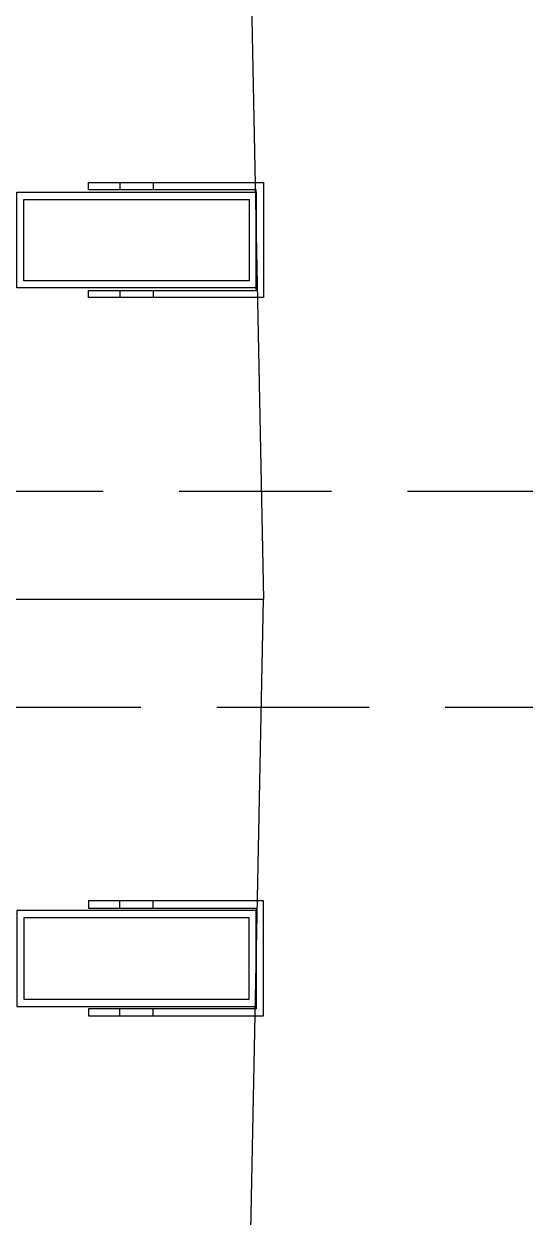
# Model space of a CAD drawing. Header units: centimetres. Extents: x 26569 to 160723, y -3143 to 14565.
# Drawn here: x 45823.74 to 45834.21, y 437.5 to 462.41 of the extents above; entities that cross this region are included whole.
import ezdxf

# ---------------------------------------------------------------- set-up
doc = ezdxf.new("R2010")
doc.units = ezdxf.units.CM
doc.header["$LTSCALE"] = 100
doc.linetypes.add('HIDDEN', pattern=[9.525, 6.35, -3.175])
for name, color, linetype in [('A-ELEV-01', 255, 'Continuous'), ('A-ELEV-02', 253, 'Continuous'), ('M-PIPE', 235, 'Continuous'), ('S-STEL', 3, 'Continuous')]:
    doc.layers.add(name, color=color, linetype=linetype)

# ---------------------------------------------------------------- blocks, each defined once
blk = doc.blocks.new('SYPHONKES')
at = {"ltscale": 0.1}
blk.add_lwpolyline([(0, 27.038), (0, -2.482)], dxfattribs=at)
blk = doc.blocks.new('A$Ccc9a2781')
at = {"linetype": 'HIDDEN', "ltscale": 0.1}
for points in [[(702.5, 237.5), (702.5, 1047.28)], [(792.5, 1047.28), (792.5, 237.5)]]:
    blk.add_lwpolyline(points, dxfattribs=at)
at = {"xscale": 10, "yscale": 10, "zscale": 10}
blk.add_blockref('SYPHONKES', (747.5, 1045.77, -5331.08), dxfattribs=at)

msp = doc.modelspace()

# ---------------------------------------------------------------- linework, layer by layer
at = {"layer": 'A-ELEV-01'}
for points in [[(45827.94, 490.566), (45828.743, 450.4)], [(45823.742, 450.4), (45828.743, 450.4)], [(45827.757, 401.12), (45828.743, 450.4)]]:
    msp.add_lwpolyline(points, dxfattribs=at)
at = {"layer": 'A-ELEV-02'}
for points in [[(45828.592, 456.85), (45828.592, 458.95), (45825.092, 458.95), (45825.092, 459.1), (45828.742, 459.1), (45828.742, 456.7), (45825.092, 456.7), (45825.092, 456.85)], [(45828.592, 443.95), (45828.592, 441.85), (45825.092, 441.85), (45825.092, 441.7), (45828.742, 441.7), (45828.742, 444.1), (45825.092, 444.1), (45825.092, 443.95)]]:
    msp.add_lwpolyline(points, close=True, dxfattribs=at)
for points in [[(45825.742, 459.1), (45825.742, 458.95)], [(45826.442, 459.1), (45826.442, 458.95)], [(45825.742, 456.85), (45825.742, 456.7)], [(45826.442, 456.85), (45826.442, 456.7)], [(45825.742, 443.95), (45825.742, 444.1)], [(45826.442, 443.95), (45826.442, 444.1)], [(45825.742, 441.7), (45825.742, 441.85)], [(45826.442, 441.7), (45826.442, 441.85)]]:
    msp.add_lwpolyline(points, dxfattribs=at)
at = {"layer": 'S-STEL'}
for points in [[(45828.592, 458.9), (45828.592, 456.9), (45823.592, 456.9), (45823.592, 458.9)], [(45828.442, 458.75), (45828.442, 457.05), (45823.742, 457.05), (45823.742, 458.75)], [(45828.592, 441.9), (45828.592, 443.9), (45823.592, 443.9), (45823.592, 441.9)], [(45828.442, 442.05), (45828.442, 443.75), (45823.742, 443.75), (45823.742, 442.05)]]:
    msp.add_lwpolyline(points, close=True, dxfattribs=at)

# ---------------------------------------------------------------- block references
at = {"layer": 'M-PIPE', "lineweight": 35, "xscale": -0.05, "yscale": 0.05, "zscale": 0.05, "rotation": 90}
msp.add_blockref('A$Ccc9a2781', (45875.374, 487.775, 266.554), dxfattribs=at)

doc.saveas('drawing.dxf')
